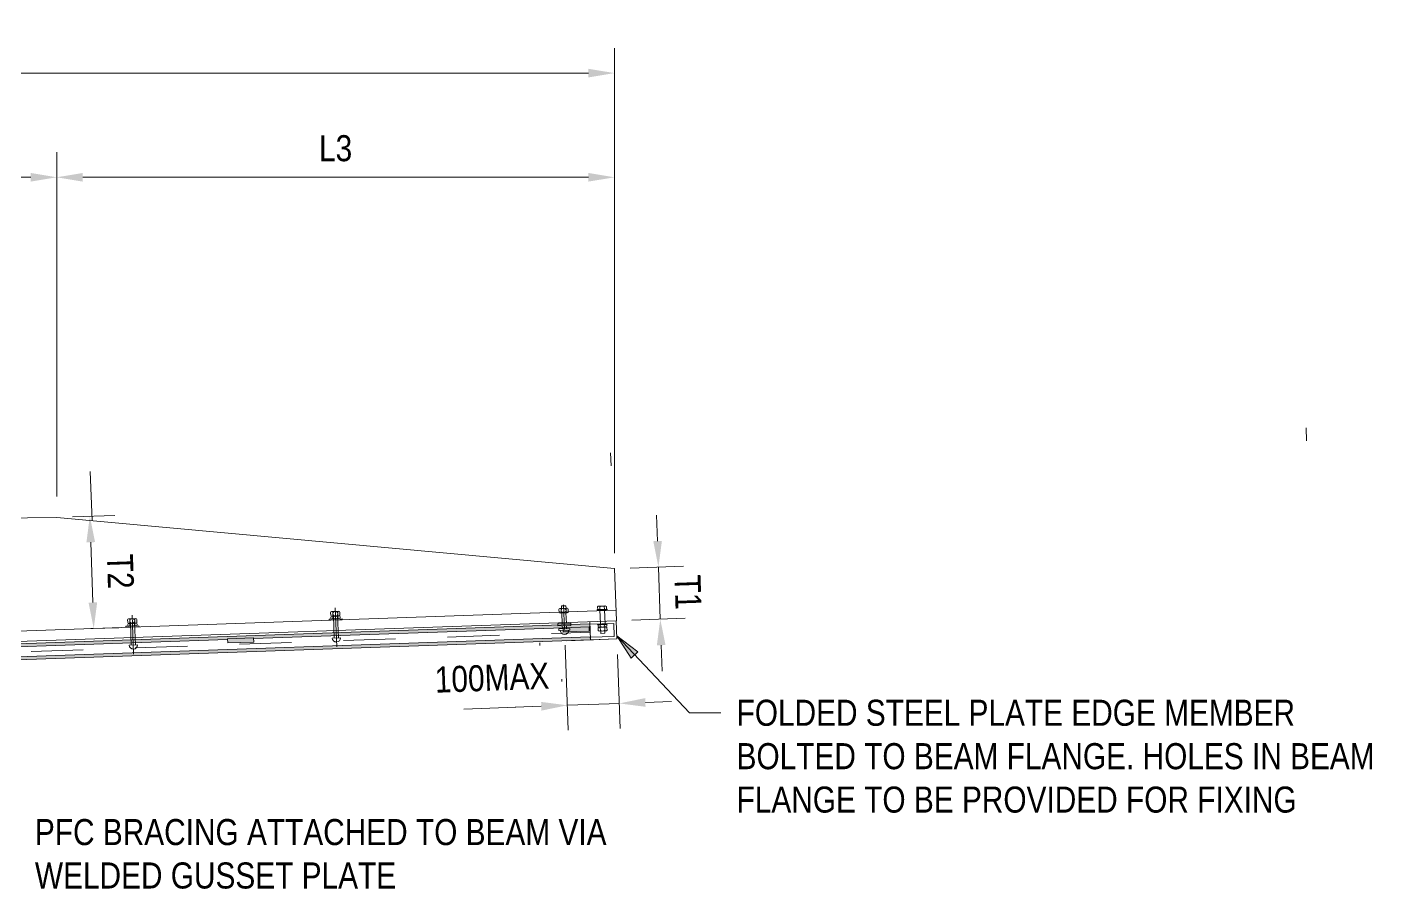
# Model space of a CAD drawing. Header units: metres. Extents: x 0.7 to 27.5, y -3.4 to 6.3.
# Drawn here: x 5.018 to 7.622, y 4.601 to 6.255 of the extents above; entities that cross this region are included whole.
import ezdxf

# ---------------------------------------------------------------- set-up
doc = ezdxf.new("R2010")
doc.units = ezdxf.units.M
doc.linetypes.add('JacobsCenter', pattern=[0.015, 0.009, -0.0015, 0.003, -0.0015])
doc.linetypes.add('JacobsDash', pattern=[0.0045, 0.003, -0.0015])
doc.layers.get('Defpoints').update_dxf_attribs({"color": 41})
for name, color, linetype, lineweight in [('A-ANNO-DIMS', 7, 'Continuous', 9), ('A-DETL', 7, 'Continuous', 13), ('A-DETL-GENF', 7, 'Continuous', 9), ('G-ANNO-TEXT', 7, 'Continuous', 9)]:
    doc.layers.add(name, color=color, linetype=linetype, lineweight=lineweight)
doc.styles.add('Arial Narrow_1', font='ARIALN.TTF', dxfattribs={"height": 0.05})
doc.dimstyles.new('Dimension_Standard_O__mm_', dxfattribs={"dimscale": 0.3048, "dimtxt": 0.051172, "dimasz": 0.164042, "dimexe": 0.15748, "dimexo": 0.098425, "dimgap": 0.098425, "dimtad": 1, "dimdec": 0, "dimlfac": 1000, "dimzin": 0, "dimdsep": 46, "dimtxsty": 'Arial Narrow_1', "dimsah": 1, "dimcen": 0.09, "dimaunit": 1, "dimadec": 4, "dimazin": 0, "dimtfac": 1, "dimtdec": 4, "dimtix": 1, "dimtmove": 0, "dimatfit": 3, "dimfxl": 1, "dimtvp": 1, "dimtfill": 1, "dimtolj": 1, "dimtzin": 0, "dimlwd": 18, "dimlwe": 18, "dimarcsym": 2})
doc.dimstyles.new('Dimension_Standard_T__mm__1', dxfattribs={"dimscale": 0.3048, "dimtxt": 0.051172, "dimasz": 0.164042, "dimexe": 0.15748, "dimexo": 0.098425, "dimgap": 0.065617, "dimtad": 1, "dimdec": 0, "dimlfac": 1000, "dimzin": 0, "dimdsep": 46, "dimtxsty": 'Arial Narrow_1', "dimsah": 1, "dimcen": 0.09, "dimaunit": 1, "dimadec": 4, "dimazin": 0, "dimtfac": 1, "dimtdec": 4, "dimtix": 1, "dimtmove": 2, "dimatfit": 3, "dimfxl": 1, "dimtvp": 1, "dimtolj": 1, "dimtzin": 0, "dimlwd": 18, "dimlwe": 18, "dimarcsym": 2})

# ---------------------------------------------------------------- blocks, each defined once
blk = doc.blocks.new('DIMBLOCK7-DRG-2873233 - SECTION 1')
at = {"layer": 'A-ANNO-DIMS', "color": 0, "lineweight": 18, "transparency": 16777216}
for p, q in [((1.686, 5.2976), (1.686, 6.2146)), ((6.1464, 5.2454), (6.1464, 6.2146)), ((1.736, 6.1666), (6.0964, 6.1666))]:
    blk.add_line(p, q, dxfattribs=at)
at = {"layer": 'A-ANNO-DIMS', "color": 0, "transparency": 16777216}
for points in [[(1.736, 6.1749), (1.736, 6.1583), (1.686, 6.1666)], [(6.0964, 6.1749), (6.0964, 6.1583), (6.1464, 6.1666)]]:
    blk.add_solid(points, dxfattribs=at)
at = {"layer": 'Defpoints', "color": 0, "transparency": 16777216}
for p in [(6.1464, 6.1666), (1.686, 5.2676), (6.1464, 5.2154)]:
    blk.add_point(p, dxfattribs=at)
at = {"layer": 'A-ANNO-DIMS', "color": 0, "lineweight": 18, "transparency": 16777216, "insert": (3.9162, 6.222), "char_height": 0.05, "width": 0.076026, "attachment_point": 5, "style": 'Arial Narrow_1', "bg_fill": 3, "box_fill_scale": 1.1, "bg_fill_color": 256, "bg_fill_true_color": 13158600, "bg_fill_transparency": 0}
blk.add_mtext('\\A1;L5', dxfattribs=at)
blk = doc.blocks.new('DIMBLOCK8-DRG-2873233 - SECTION 1')
at = {"layer": 'A-ANNO-DIMS', "color": 0, "lineweight": 18, "transparency": 16777216}
for p, q in [((1.686, 5.3076), (1.686, 6.0146)), ((5.0753, 5.3538), (5.0753, 6.0146)), ((1.736, 5.9666), (5.0253, 5.9666))]:
    blk.add_line(p, q, dxfattribs=at)
at = {"layer": 'A-ANNO-DIMS', "color": 0, "transparency": 16777216}
for points in [[(1.736, 5.9749), (1.736, 5.9583), (1.686, 5.9666)], [(5.0253, 5.9749), (5.0253, 5.9583), (5.0753, 5.9666)]]:
    blk.add_solid(points, dxfattribs=at)
at = {"layer": 'Defpoints', "color": 0, "transparency": 16777216}
for p in [(5.0753, 5.9666), (5.0753, 5.3238), (1.686, 5.2776)]:
    blk.add_point(p, dxfattribs=at)
at = {"layer": 'A-ANNO-DIMS', "color": 0, "lineweight": 18, "transparency": 16777216, "insert": (3.3807, 6.0216), "char_height": 0.05, "width": 0.076026, "attachment_point": 5, "style": 'Arial Narrow_1', "bg_fill": 3, "box_fill_scale": 1.1, "bg_fill_color": 256, "bg_fill_true_color": 13158600, "bg_fill_transparency": 0}
blk.add_mtext('\\A1;L4', dxfattribs=at)
blk = doc.blocks.new('DIMBLOCK9-DRG-2873233 - SECTION 1')
at = {"layer": 'A-ANNO-DIMS', "color": 0, "lineweight": 18, "transparency": 16777216}
for p, q in [((5.0753, 5.3538), (5.0753, 6.0146)), ((6.1464, 5.2554), (6.1464, 6.0146)), ((5.1253, 5.9666), (6.0964, 5.9666))]:
    blk.add_line(p, q, dxfattribs=at)
at = {"layer": 'A-ANNO-DIMS', "color": 0, "transparency": 16777216}
for points in [[(5.1253, 5.9749), (5.1253, 5.9583), (5.0753, 5.9666)], [(6.0964, 5.9749), (6.0964, 5.9583), (6.1464, 5.9666)]]:
    blk.add_solid(points, dxfattribs=at)
at = {"layer": 'Defpoints', "color": 0, "transparency": 16777216}
for p in [(6.1464, 5.9666), (5.0753, 5.3238), (6.1464, 5.2254)]:
    blk.add_point(p, dxfattribs=at)
at = {"layer": 'A-ANNO-DIMS', "color": 0, "lineweight": 18, "transparency": 16777216, "insert": (5.6109, 6.0221), "char_height": 0.05, "width": 0.076026, "attachment_point": 5, "style": 'Arial Narrow_1', "bg_fill": 3, "box_fill_scale": 1.1, "bg_fill_color": 256, "bg_fill_true_color": 13158600, "bg_fill_transparency": 0}
blk.add_mtext('\\A1;L3', dxfattribs=at)
blk = doc.blocks.new('DIMBLOCK13-DRG-2873233 - SECTION 1')
at = {"layer": 'A-ANNO-DIMS', "color": 0, "lineweight": 18, "transparency": 16777216}
for p, q in [((5.1053, 5.3148), (5.1869, 5.3176)), ((5.1447, 5.1504), (5.1407, 5.266)), ((5.1411, 5.1002), (5.1944, 5.1021))]:
    blk.add_line(p, q, dxfattribs=at)
at = {"layer": 'A-ANNO-DIMS', "color": 0, "transparency": 16777216}
for points in [[(5.149, 5.2663), (5.1323, 5.2657), (5.1389, 5.316)], [(5.153, 5.1507), (5.1364, 5.1501), (5.1464, 5.1004)]]:
    blk.add_solid(points, dxfattribs=at)
at = {"layer": 'Defpoints', "color": 0, "transparency": 16777216}
for p in [(5.0753, 5.3138), (5.1389, 5.316), (5.1111, 5.0992)]:
    blk.add_point(p, dxfattribs=at)
at = {"layer": 'A-ANNO-DIMS', "color": 0, "lineweight": 18, "transparency": 16777216, "insert": (5.1977, 5.2101), "char_height": 0.05, "width": 0.079925, "attachment_point": 5, "rotation": 272, "style": 'Arial Narrow_1', "bg_fill": 3, "box_fill_scale": 1.1, "bg_fill_color": 256, "bg_fill_true_color": 13158600, "bg_fill_transparency": 0}
blk.add_mtext('\\A1;T2', dxfattribs=at)
blk = doc.blocks.new('DIMBLOCK15-DRG-2873233 - SECTION 1')
at = {"layer": 'A-ANNO-DIMS', "color": 0, "lineweight": 18, "transparency": 16777216}
for p, q in [((6.2292, 5.2684), (6.2274, 5.3183)), ((6.1764, 5.2165), (6.2789, 5.2201)), ((6.2344, 5.1184), (6.2309, 5.2184)), ((6.18, 5.1165), (6.2824, 5.1201)), ((6.2362, 5.0684), (6.2379, 5.0185))]:
    blk.add_line(p, q, dxfattribs=at)
at = {"layer": 'A-ANNO-DIMS', "color": 0, "transparency": 16777216}
for points in [[(6.2375, 5.2686), (6.2209, 5.2681), (6.2309, 5.2184)], [(6.2445, 5.0687), (6.2278, 5.0681), (6.2344, 5.1184)]]:
    blk.add_solid(points, dxfattribs=at)
at = {"layer": 'Defpoints', "color": 0, "transparency": 16777216}
for p in [(6.1464, 5.2154), (6.2309, 5.2184), (6.15, 5.1155)]:
    blk.add_point(p, dxfattribs=at)
at = {"layer": 'A-ANNO-DIMS', "color": 0, "lineweight": 18, "transparency": 16777216, "insert": (6.2877, 5.1703), "char_height": 0.05, "width": 0.079925, "attachment_point": 5, "rotation": 272, "style": 'Arial Narrow_1', "bg_fill": 3, "box_fill_scale": 1.1, "bg_fill_color": 256, "bg_fill_true_color": 13158600, "bg_fill_transparency": 0}
blk.add_mtext('\\A1;T1', dxfattribs=at)
blk = doc.blocks.new('DIMBLOCK16-DRG-2873233 - SECTION 1')
at = {"layer": 'A-ANNO-DIMS', "color": 0, "lineweight": 18, "transparency": 16777216}
for p, q in [((6.0516, 5.0686), (6.0576, 4.9051)), ((6.1524, 5.0506), (6.1576, 4.9088)), ((6.0059, 4.9512), (5.9559, 4.9494)), ((6.0559, 4.9531), (6.1558, 4.9567)), ((6.2058, 4.9586), (6.2557, 4.9604))]:
    blk.add_line(p, q, dxfattribs=at)
at = {"layer": 'A-ANNO-DIMS', "color": 0, "transparency": 16777216}
for points in [[(6.0056, 4.9596), (6.0062, 4.9429), (6.0559, 4.9531)], [(6.2055, 4.9669), (6.2061, 4.9502), (6.1558, 4.9567)]]:
    blk.add_solid(points, dxfattribs=at)
at = {"layer": 'Defpoints', "color": 0, "transparency": 16777216}
for p in [(6.0505, 5.0986), (6.1513, 5.0806), (6.1558, 4.9567)]:
    blk.add_point(p, dxfattribs=at)
at = {"layer": 'A-ANNO-DIMS', "color": 0, "lineweight": 18, "transparency": 16777216, "insert": (5.8005, 5.0271), "char_height": 0.05, "width": 0.282662, "attachment_point": 1, "rotation": 2.097, "line_spacing_factor": 0.974696, "style": 'Arial Narrow_1'}
blk.add_mtext('\\A1;100MAX', dxfattribs=at)

msp = doc.modelspace()

# ---------------------------------------------------------------- hatches: boundary and pattern name
at = {"layer": 'A-DETL-GENF', "true_color": 0xc0c0c0}
for points in [[(2.0278451, 4.9615135), (2.5290733, 4.9790168), (2.5290634, 4.9792994), (2.579033, 4.9810444), (2.5790428, 4.9807618), (5.4034816, 5.0793934), (5.4034355, 5.0807141), (5.4534051, 5.0824591), (5.4536833, 5.0811465), (6.0992897, 5.1036915), (6.0990893, 5.1094313), (2.0276447, 4.9672534)], [(2.0287177, 4.9365258), (6.1001406, 5.078703), (6.0999401, 5.0844428), (2.0285173, 4.9422656)]]:
    msp.add_hatch(color=9, dxfattribs=at).paths.add_polyline_path(points)
at = {"layer": 'A-DETL-GENF', "true_color": 0xff0000}
for points in [[(6.0479972, 5.0939235), (6.0979668, 5.0956685), (6.0976886, 5.1036356), (6.047719, 5.1018906)], [(5.4037137, 5.0727469), (5.4536833, 5.0744919), (5.4534051, 5.0824591), (5.4034355, 5.0807141)]]:
    msp.add_hatch(color=1, dxfattribs=at).paths.add_polyline_path(points)
at = {"layer": 'G-ANNO-TEXT'}
msp.add_hatch(color=256, dxfattribs=at).paths.add_polyline_path([(6.150692, 5.0861798), (6.1787296, 5.0438523), (6.1915156, 5.0559944)])

# ---------------------------------------------------------------- linework, layer by layer
at = {"layer": 'A-DETL', "color": 7, "lineweight": 9, "true_color": 0xffffff}
for p, q in [((7.4746495, 5.4854639), (7.4755442, 5.4604799)), ((6.1390315, 5.437933), (6.1399262, 5.412949)), ((5.1396721, 5.4021446), (5.1430602, 5.3075344)), ((6.0029588, 5.072787), (6.0031333, 5.0677901)), ((6.0030046, 5.0727887), (6.0031791, 5.0677918)), ((6.0452597, 5.0035266), (6.0454342, 4.9985296))]:
    msp.add_line(p, q, dxfattribs=at)
at = {"layer": 'A-DETL', "lineweight": 18}
for p, q in [((1.6863815, 5.2674244), (5.0753071, 5.3137536)), ((5.0753071, 5.3137536), (6.1464386, 5.2154312)), ((6.1464386, 5.2154312), (6.1500191, 5.1154508)), ((1.7385814, 4.9814122), (6.1493033, 5.135438)), ((1.7406496, 4.9614723), (6.1500191, 5.1154508)), ((6.0991158, 5.1086701), (6.0989413, 5.1136672)), ((6.0991158, 5.1086701), (6.1451618, 5.1102781)), ((6.1451618, 5.1102781), (6.1460858, 5.08539)), ((6.1499733, 5.1154491), (6.1512679, 5.080579)), ((5.6042926, 5.0822186), (5.6202811, 5.082804)), ((6.1512679, 5.080579), (6.0552319, 5.0770137)), ((6.1001413, 5.0786809), (6.0999712, 5.0835535)), ((6.1460858, 5.08539), (6.1000436, 5.0836807)), ((6.1512679, 5.080579), (6.1002291, 5.0786842)), ((5.2143494, 5.0686015), (5.2303379, 5.0691869))]:
    msp.add_line(p, q, dxfattribs=at)
at = {"layer": 'A-DETL'}
for p, q in [((5.6015238, 5.1259636), (5.6013409, 5.1308912)), ((5.61706, 5.1334761), (5.6032653, 5.132964)), ((5.61706, 5.1334761), (5.6032653, 5.132964)), ((5.61706, 5.1334761), (5.6032653, 5.132964)), ((5.605521, 5.126112), (5.6053381, 5.1310396)), ((5.6153185, 5.1264757), (5.6151356, 5.1314033)), ((5.6193158, 5.1266241), (5.6191328, 5.1315517)), ((5.2115805, 5.1123464), (5.2113976, 5.117274)), ((5.2117804, 5.1069619), (5.2117289, 5.1083492)), ((5.2271168, 5.119859), (5.213322, 5.1193469)), ((5.2271168, 5.119859), (5.213322, 5.1193469)), ((5.2271168, 5.119859), (5.213322, 5.1193469)), ((5.2274481, 5.1109342), (5.2136534, 5.110422)), ((5.2274481, 5.1109342), (5.2136534, 5.110422)), ((5.2274481, 5.1109342), (5.2136534, 5.110422)), ((5.2155778, 5.1124948), (5.2153949, 5.1174224)), ((5.2157262, 5.1084976), (5.2157777, 5.1071103)), ((5.2168621, 5.1112279), (5.218439, 5.0687512)), ((5.2248797, 5.1115215), (5.2264351, 5.069044)), ((5.2253753, 5.1128586), (5.2251923, 5.1177862)), ((5.2255237, 5.1088613), (5.2255752, 5.107474)), ((5.2293725, 5.113007), (5.2291896, 5.1179346)), ((5.2295724, 5.1076224), (5.2295209, 5.1090097)), ((5.6017237, 5.120579), (5.6016722, 5.1219663)), ((5.6173914, 5.1245513), (5.6035966, 5.1240391)), ((5.6173914, 5.1245513), (5.6035966, 5.1240391)), ((5.6173914, 5.1245513), (5.6035966, 5.1240391)), ((5.6056694, 5.1221147), (5.6057209, 5.1207274)), ((5.6068053, 5.124845), (5.6083823, 5.0823683)), ((5.614823, 5.1251386), (5.6163784, 5.0826611)), ((5.6154669, 5.1224784), (5.6155184, 5.1210911)), ((5.6195157, 5.1212395), (5.6194642, 5.1226268))]:
    msp.add_line(p, q, dxfattribs=at)
at = {"layer": 'A-DETL', "linetype": 'JacobsCenter', "lineweight": 9}
for p, q in [((5.6102615, 5.1399817), (5.6130059, 5.0650319)), ((5.2203182, 5.1263645), (5.2230626, 5.0514148)), ((6.0989303, 5.1136668), (6.1002291, 5.0786842))]:
    msp.add_line(p, q, dxfattribs=at)
at = {"layer": 'A-DETL', "lineweight": 9}
for p, q in [((6.03994, 5.1320328), (6.039757, 5.1369604)), ((6.0554762, 5.1395454), (6.0416814, 5.1390332)), ((6.0554762, 5.1395454), (6.0416814, 5.1390332)), ((6.0554762, 5.1395454), (6.0416814, 5.1390332)), ((6.0558075, 5.1306205), (6.0420128, 5.1301084)), ((6.0558075, 5.1306205), (6.0420128, 5.1301084)), ((6.0558075, 5.1306205), (6.0420128, 5.1301084)), ((6.0439372, 5.1321812), (6.0437543, 5.1371088)), ((6.0447414, 5.14397), (6.053296, 5.1442876)), ((6.0449203, 5.1391535), (6.0447414, 5.14397)), ((6.0452516, 5.1302286), (6.0459993, 5.1100883)), ((6.0532641, 5.1305261), (6.0540118, 5.1103858)), ((6.053296, 5.1442876), (6.0534642, 5.1394707)), ((6.0537347, 5.132545), (6.0535518, 5.1374725)), ((6.0577319, 5.1326934), (6.057549, 5.1376209)), ((6.1132664, 5.1369944), (6.1321411, 5.1376467)), ((6.113302, 5.1359252), (6.1132664, 5.1369944)), ((6.1321775, 5.136554), (6.113302, 5.1359252)), ((6.1142231, 5.1370275), (6.1140544, 5.1420916)), ((6.1161259, 5.1434523), (6.128673, 5.1438858)), ((6.118452, 5.1371736), (6.1182834, 5.1422325)), ((6.1193018, 5.109375), (6.1183688, 5.136094)), ((6.1269575, 5.1374675), (6.1267894, 5.1425158)), ((6.128327, 5.1096902), (6.1273944, 5.1363946)), ((6.1311864, 5.1376137), (6.1310184, 5.1426567)), ((6.1321411, 5.1376467), (6.1321775, 5.136554)), ((6.0990893, 5.1094313), (2.0276447, 4.9672534)), ((5.2082552, 5.1048296), (5.233238, 5.1057571)), ((5.2083294, 5.102831), (5.2082552, 5.1048296)), ((5.2333122, 5.1037585), (5.2083294, 5.102831)), ((5.233238, 5.1057571), (5.2333122, 5.1037585)), ((5.5981985, 5.1184468), (5.6231813, 5.1193742)), ((5.5982727, 5.1164481), (5.5981985, 5.1184468)), ((5.6232555, 5.1173756), (5.5982727, 5.1164481)), ((5.6231813, 5.1193742), (5.6232555, 5.1173756)), ((6.0626124, 5.1107051), (6.0374785, 5.109772)), ((6.0374785, 5.109772), (6.0376313, 5.1056563)), ((6.0376313, 5.1056563), (6.0626124, 5.1065837)), ((6.0461521, 5.1059726), (6.0463647, 5.1001666)), ((6.0541646, 5.1062701), (6.0543774, 5.10046)), ((6.0626124, 5.1065837), (6.0626124, 5.1107051)), ((6.0976886, 5.1036356), (6.0992897, 5.1036915)), ((6.0992897, 5.1036915), (6.0990893, 5.1094313)), ((6.132674, 5.1096213), (6.1137961, 5.109073)), ((6.1137961, 5.109073), (6.1138271, 5.1080037)), ((6.1138271, 5.1080037), (6.1327051, 5.1085519)), ((6.1148204, 5.106741), (6.1148712, 5.1042504)), ((6.1190501, 5.1068639), (6.1191236, 5.1043309)), ((6.1275571, 5.1071109), (6.1276307, 5.1045779)), ((6.1317867, 5.1072338), (6.1318439, 5.1046672)), ((6.1327051, 5.1085519), (6.132674, 5.1096213)), ((6.0999401, 5.0844428), (2.0285173, 4.9422656)), ((2.0287177, 4.9365258), (6.1001406, 5.078703)), ((4.6735669, 5.0539042), (5.4034816, 5.0793934)), ((5.4534512, 5.0811383), (6.047719, 5.1018906)), ((6.039751, 5.0999244), (6.0607259, 5.1006925)), ((6.039873, 5.0964294), (6.039751, 5.0999244)), ((6.039873, 5.0964294), (6.0608556, 5.0971977)), ((6.0608556, 5.0971977), (6.0607259, 5.1006925)), ((6.1001406, 5.078703), (6.0999401, 5.0844428)), ((6.1002291, 5.0786842), (6.1062249, 5.0789068)), ((6.1149665, 5.1016927), (6.1151136, 5.0966267)), ((6.1300026, 5.0957677), (6.1172659, 5.0953978)), ((6.1191961, 5.1018156), (6.1193432, 5.0967496)), ((6.1201866, 5.0911556), (6.120061, 5.0954789)), ((6.1278337, 5.0913681), (6.1201866, 5.0911556)), ((6.1277032, 5.1020626), (6.1278503, 5.0969966)), ((6.1277078, 5.095701), (6.1278337, 5.0913681)), ((6.1319328, 5.1021855), (6.1320799, 5.0971195))]:
    msp.add_line(p, q, dxfattribs=at)
at = {"layer": 'A-DETL', "linetype": 'JacobsCenter', "lineweight": 18}
for p, q in [((6.0488085, 5.1459154), (6.0505414, 5.0985898)), ((5.9571647, 4.9494528), (5.807268, 4.9438879))]:
    msp.add_line(p, q, dxfattribs=at)
at = {"layer": 'A-DETL', "color": 1, "linetype": 'JacobsDash', "true_color": 0xff0000}
for p, q in [((6.0976886, 5.1036356), (6.047719, 5.1018906)), ((6.0979668, 5.0956685), (6.0976886, 5.1036356)), ((2.0281942, 4.9515166), (6.0996718, 5.0936958)), ((5.4534051, 5.0824591), (5.4034355, 5.0807141)), ((5.4034355, 5.0807141), (5.4037137, 5.0727469)), ((5.4536833, 5.0744919), (5.4534051, 5.0824591)), ((6.047719, 5.1018906), (6.0479972, 5.0939235)), ((6.0479972, 5.0939235), (6.0979668, 5.0956685)), ((5.4037137, 5.0727469), (5.4536833, 5.0744919))]:
    msp.add_line(p, q, dxfattribs=at)
at = {"layer": 'A-DETL'}
for centre, radius, start, end in [((5.6033395, 5.1309654), 0.002, 2.1261218, 182.1261218), ((5.6103482, 5.1282235), 0.005, 13.4817374, 170.7705062), ((5.6171342, 5.1314775), 0.002, 2.1261218, 182.1261218), ((5.2133962, 5.1173482), 0.002, 2.1261218, 182.1261218), ((5.2135792, 5.1124206), 0.002, 182.1261218, 2.1261218), ((5.2137276, 5.1084234), 0.002, 2.1261218, 182.1261218), ((5.2137791, 5.1070361), 0.002, 182.1261218, 2.1261218), ((5.2204049, 5.1146064), 0.005, 13.4817374, 170.7705062), ((5.2203652, 5.1156746), 0.005, 193.4817374, 350.7705062), ((5.2208107, 5.1036752), 0.0070077, 47.7365044, 136.5157392), ((5.2204907, 5.1122964), 0.0070077, 227.7365044, 316.5157392), ((5.227191, 5.1178604), 0.002, 2.1261218, 182.1261218), ((5.2273739, 5.1129328), 0.002, 182.1261218, 2.1261218), ((5.2275223, 5.1089355), 0.002, 2.1261218, 182.1261218), ((5.2275738, 5.1075482), 0.002, 182.1261218, 2.1261218), ((5.6035224, 5.1260378), 0.002, 182.1261218, 2.1261218), ((5.6036708, 5.1220405), 0.002, 2.1261218, 182.1261218), ((5.6037223, 5.1206532), 0.002, 182.1261218, 2.1261218), ((5.6103085, 5.1292918), 0.005, 193.4817374, 350.7705062), ((5.610754, 5.1172923), 0.0070077, 47.7365044, 136.5157392), ((5.6104339, 5.1259135), 0.0070077, 227.7365044, 316.5157392), ((5.6173172, 5.1265499), 0.002, 182.1261218, 2.1261218), ((5.6174656, 5.1225526), 0.002, 2.1261218, 182.1261218), ((5.6175171, 5.1211653), 0.002, 182.1261218, 2.1261218)]:
    msp.add_arc(centre, radius, start, end, dxfattribs=at)
at = {"layer": 'A-DETL', "lineweight": 9}
for centre, radius, start, end in [((6.0417556, 5.1370346), 0.002, 2.1261218, 182.1261218), ((6.0419386, 5.132107), 0.002, 182.1261218, 2.1261218), ((6.0487643, 5.1342927), 0.005, 13.4817374, 170.7705062), ((6.0487247, 5.135361), 0.005, 193.4817374, 350.7705062), ((6.0555504, 5.1375467), 0.002, 2.1261218, 182.1261218), ((6.0557333, 5.1326192), 0.002, 182.1261218, 2.1261218), ((6.1162051, 5.1410744), 0.0023792, 29.1274078, 154.6884802), ((6.1227484, 5.1360098), 0.0076589, 58.1554148, 125.6604733), ((6.1289401, 5.1414986), 0.0023792, 29.1274078, 154.6884802), ((6.1169668, 5.1057147), 0.0023792, 28.8829556, 154.4440281), ((6.1169772, 5.1053572), 0.0023792, 207.7256205, 334.4440281), ((6.1234884, 5.1006222), 0.0076589, 57.9109626, 125.4160211), ((6.1231923, 5.1108196), 0.0076589, 237.9109626, 305.4160211), ((6.1236345, 5.0955739), 0.0076589, 57.9109626, 125.4160211), ((6.1297035, 5.1060846), 0.0023792, 28.8829556, 154.4440281), ((6.1297139, 5.1057271), 0.0023792, 208.8829556, 333.5448174), ((6.1298496, 5.1010363), 0.0023792, 28.8829556, 154.4440281), ((6.0503643, 5.0968938), 0.008, 182.6716553, 1.5224019), ((6.1171129, 5.1006664), 0.0023792, 28.8829556, 154.4440281), ((6.1171968, 5.0977759), 0.0023792, 208.8829556, 334.4440281), ((6.1234119, 5.1032383), 0.0076589, 237.9109626, 305.4160211), ((6.1299335, 5.0981458), 0.0023792, 208.8829556, 334.444028)]:
    msp.add_arc(centre, radius, start, end, dxfattribs=at)
at = {"layer": 'A-DETL', "lineweight": 18}
for centre in [(5.612284, 5.0825915), (5.2223407, 5.0689744)]:
    msp.add_arc(centre, 0.008, 182.6716553, 1.5224019, dxfattribs=at)
at = {"layer": 'G-ANNO-TEXT'}
for p, q in [((6.150692, 5.0861798), (6.1787296, 5.0438523)), ((6.1915156, 5.0559944), (6.150692, 5.0861798)), ((6.150692, 5.0861798), (6.2906592, 4.9387903)), ((6.1787296, 5.0438523), (6.1915156, 5.0559944)), ((6.2906592, 4.9387903), (6.3509048, 4.9387903))]:
    msp.add_line(p, q, dxfattribs=at)

# ---------------------------------------------------------------- texts
at = {"layer": 'G-ANNO-TEXT', "char_height": 0.05, "attachment_point": 1, "style": 'Arial Narrow_1', "bg_fill": 3, "box_fill_scale": 1, "bg_fill_color": 256, "bg_fill_true_color": 13158600, "bg_fill_transparency": 0}
for s, insert in [('FOLDED STEEL PLATE EDGE MEMBER ', (6.3809048, 4.9637903)), ('BOLTED TO BEAM FLANGE. HOLES IN BEAM ', (6.3809048, 4.8804466)), ('FLANGE TO BE PROVIDED FOR FIXING', (6.3809048, 4.7971028))]:
    msp.add_mtext(s, dxfattribs=dict(at, insert=insert))
at = {"layer": 'G-ANNO-TEXT', "char_height": 0.05, "attachment_point": 1, "style": 'Arial Narrow_1', "bg_fill": 3, "box_fill_scale": 1, "bg_fill_color": 256, "bg_fill_transparency": 0}
for s, insert in [('PFC BRACING ATTACHED TO BEAM VIA ', (5.0334373, 4.734779)), ('WELDED GUSSET PLATE ', (5.0334373, 4.6514353))]:
    msp.add_mtext(s, dxfattribs=dict(at, insert=insert))

# ---------------------------------------------------------------- next in the draw order: dimensions: what is measured, and where the dimension line sits
at = {"layer": 'A-ANNO-DIMS', "lineweight": 18}
dim = msp.add_linear_dim(base=(6.1464386, 6.1666023), p1=(1.6860117, 5.2675906), p2=(6.1464386, 5.2154312), text='L5', dimstyle='Dimension_Standard_O__mm_', override={"dimpost": '<>', "dimfxl": 4.460732}, dxfattribs=at)
dim.commit()
dim.dimension.update_dxf_attribs({"geometry": 'DIMBLOCK7-DRG-2873233 - SECTION 1', "text_midpoint": (3.9162252, 6.2220286)})

# ---------------------------------------------------------------- next in the draw order: dimensions: what is measured, and where the dimension line sits
dim = msp.add_linear_dim(base=(5.0753071, 5.9666023), p1=(1.6860117, 5.2775906), p2=(5.0753071, 5.3237536), text='L4', dimstyle='Dimension_Standard_O__mm_', override={"dimpost": '<>', "dimfxl": 3.38961}, dxfattribs=at)
dim.commit()
dim.dimension.update_dxf_attribs({"geometry": 'DIMBLOCK8-DRG-2873233 - SECTION 1', "text_midpoint": (3.3806594, 6.0216023)})

# ---------------------------------------------------------------- next in the draw order: dimensions: what is measured, and where the dimension line sits
dim = msp.add_linear_dim(base=(6.1464386, 5.9666023), p1=(5.0753071, 5.3237536), p2=(6.1464386, 5.2254312), text='L3', dimstyle='Dimension_Standard_O__mm_', override={"dimpost": '<>', "dimfxl": 1.075635}, dxfattribs=at)
dim.commit()
dim.dimension.update_dxf_attribs({"geometry": 'DIMBLOCK9-DRG-2873233 - SECTION 1', "text_midpoint": (5.6108729, 6.022131)})

# ---------------------------------------------------------------- next in the draw order: dimensions: what is measured, and where the dimension line sits
for base, p1, p2, text, override, picture, middle in [((5.1389088, 5.3159747), (5.1111025, 5.0991833), (5.0753071, 5.3137536), 'T2', {"dimpost": '<>', "dimfxl": 0.217536}, 'DIMBLOCK13-DRG-2873233 - SECTION 1', (5.1977413, 5.2101189)), ((6.2309332, 5.2183818), (6.1500191, 5.1154508), (6.1464386, 5.2154312), 'T1', {"dimpost": '<>', "dimfxl": 0.100044}, 'DIMBLOCK15-DRG-2873233 - SECTION 1', (6.2877477, 5.1703131))]:
    dim = msp.add_linear_dim(base=base, p1=p1, p2=p2, angle=272, text=text, dimstyle='Dimension_Standard_O__mm_', override=override, dxfattribs=at)
    dim.commit()
    dim.dimension.update_dxf_attribs({"geometry": picture, "text_midpoint": middle})

# ---------------------------------------------------------------- next in the draw order: dimensions: what is measured, and where the dimension line sits
dim = msp.add_linear_dim(base=(6.1558029, 4.9567262), p1=(6.0505414, 5.0985898), p2=(6.1512679, 5.080579), angle=2.0970286, dimstyle='Dimension_Standard_T__mm__1', override={"dimpost": '<>MAX', "dimfxl": 0.102324}, dxfattribs=at)
dim.commit()
dim.dimension.update_dxf_attribs({"geometry": 'DIMBLOCK16-DRG-2873233 - SECTION 1', "text_midpoint": (5.9429663, 4.9989876), "dimtype": 160, "text_rotation": 2.0970286})

doc.saveas('drawing.dxf')
